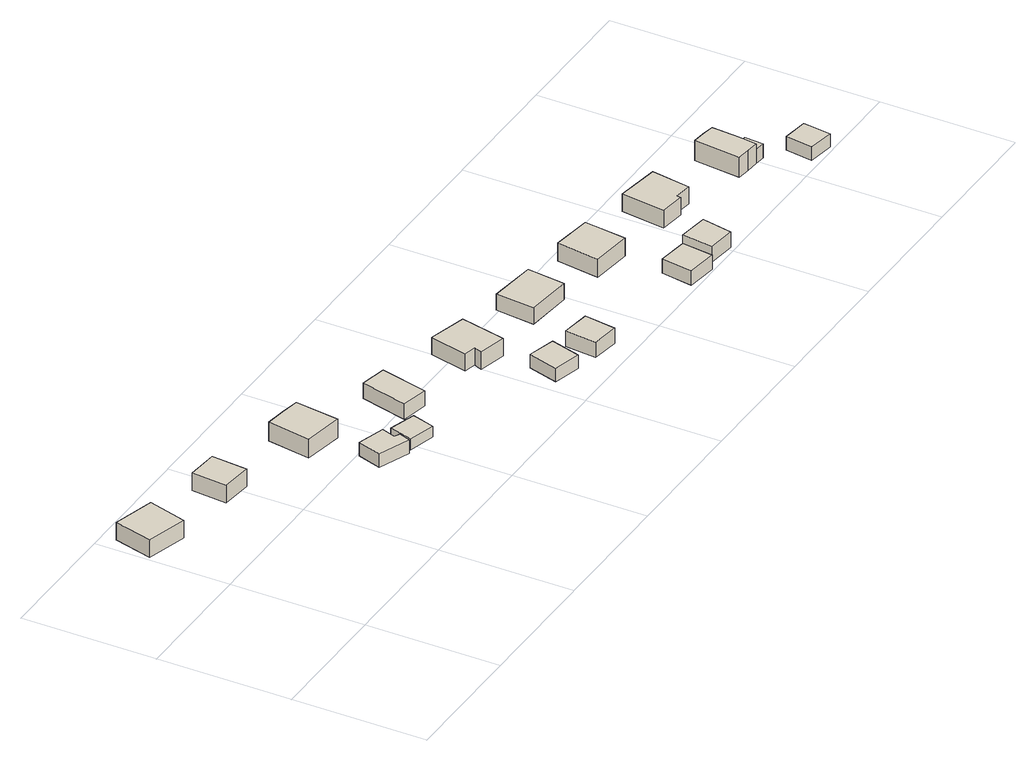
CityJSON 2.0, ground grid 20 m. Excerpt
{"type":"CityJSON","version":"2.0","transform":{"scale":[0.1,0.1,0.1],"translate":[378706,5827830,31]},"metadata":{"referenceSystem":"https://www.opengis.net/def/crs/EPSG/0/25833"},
"CityObjects":{
"building1":{"type":"Building","attributes":{"Gemeindeschluessel":"11000005","BezugspunktDach":"2200","function":"31001_1312","measuredHeight":2.73,"storeysAboveGround":1},"address":[{"country":"Germany","locality":"Berlin","thoroughfareNumber":"84 (20)","thoroughfareName":"Niederneuendorfer Allee"}],"geometry":[{"type":"Solid","lod":"1","boundaries":[[[[0,1,2,3]],[[4,5,6,7]],[[4,7,3,2]],[[5,4,2,1]],[[6,5,1,0]],[[7,6,0,3]]]]}]},
"building2":{"type":"Building","attributes":{"Gemeindeschluessel":"11000005","BezugspunktDach":"2200","function":"31001_1312","measuredHeight":2.74,"storeysAboveGround":1},"address":[{"country":"Germany","locality":"Berlin","thoroughfareNumber":"84 (18)","thoroughfareName":"Niederneuendorfer Allee"}],"geometry":[{"type":"Solid","lod":"1","boundaries":[[[[8,9,10,11]],[[12,13,14,15]],[[12,15,11,10]],[[13,12,10,9]],[[14,13,9,8]],[[15,14,8,11]]]]}]},
"building3":{"type":"Building","attributes":{"Gemeindeschluessel":"11000005","BezugspunktDach":"2200","function":"31001_1312","measuredHeight":2.1,"storeysAboveGround":1},"address":[{"country":"Germany","locality":"Berlin","thoroughfareNumber":"84 (16)","thoroughfareName":"Niederneuendorfer Allee"}],"geometry":[{"type":"Solid","lod":"1","boundaries":[[[[16,17,18,19,20,21]],[[22,23,24,25,26,27]],[[22,27,21,20]],[[23,22,20,19]],[[24,23,19,18]],[[25,24,18,17]],[[26,25,17,16]],[[27,26,16,21]]]]}]},
"building4":{"type":"Building","attributes":{"Gemeindeschluessel":"11000005","BezugspunktDach":"2200","function":"31001_1312","measuredHeight":4.54,"storeysAboveGround":1},"address":[{"country":"Germany","locality":"Berlin","thoroughfareNumber":"84 (17)","thoroughfareName":"Niederneuendorfer Allee"}],"geometry":[{"type":"Solid","lod":"1","boundaries":[[[[28,29,30,31,32]],[[33,34,35,36,37]],[[33,37,32,31]],[[34,33,31,30]],[[35,34,30,29]],[[36,35,29,28]],[[37,36,28,32]]]]}]},
"building5":{"type":"Building","attributes":{"Gemeindeschluessel":"11000005","BezugspunktDach":"2200","function":"31001_1312","measuredHeight":1.7,"storeysAboveGround":1},"address":[{"country":"Germany","locality":"Berlin","thoroughfareNumber":"84 (15)","thoroughfareName":"Niederneuendorfer Allee"}],"geometry":[{"type":"Solid","lod":"1","boundaries":[[[[38,39,40,41]],[[42,43,44,45]],[[42,45,41,40]],[[43,42,40,39]],[[44,43,39,38]],[[45,44,38,41]]]]}]},
"building6":{"type":"Building","attributes":{"Gemeindeschluessel":"11000005","BezugspunktDach":"2200","function":"31001_1312","measuredHeight":2.59,"storeysAboveGround":1},"address":[{"country":"Germany","locality":"Berlin","thoroughfareNumber":"84 (14)","thoroughfareName":"Niederneuendorfer Allee"}],"geometry":[{"type":"Solid","lod":"1","boundaries":[[[[46,47,48,49]],[[50,51,52,53]],[[50,53,49,48]],[[51,50,48,47]],[[52,51,47,46]],[[53,52,46,49]]]]}]},
"building7":{"type":"Building","attributes":{"Gemeindeschluessel":"11000005","BezugspunktDach":"2200","function":"31001_1312","measuredHeight":2.17,"storeysAboveGround":1},"address":[{"country":"Germany","locality":"Berlin","thoroughfareNumber":"84 (12)","thoroughfareName":"Niederneuendorfer Allee"}],"geometry":[{"type":"Solid","lod":"1","boundaries":[[[[54,55,56,57]],[[58,59,60,61]],[[58,61,57,56]],[[59,58,56,55]],[[60,59,55,54]],[[61,60,54,57]]]]}]},
"building8":{"type":"Building","attributes":{"Gemeindeschluessel":"11000005","BezugspunktDach":"2200","function":"31001_1312","measuredHeight":2.66,"storeysAboveGround":1},"address":[{"country":"Germany","locality":"Berlin","thoroughfareNumber":"84 (13)","thoroughfareName":"Niederneuendorfer Allee"}],"geometry":[{"type":"Solid","lod":"1","boundaries":[[[[62,63,64,65,66,67]],[[68,69,70,71,72,73]],[[68,73,67,66]],[[69,68,66,65]],[[70,69,65,64]],[[71,70,64,63]],[[72,71,63,62]],[[73,72,62,67]]]]}]},
"building9":{"type":"Building","attributes":{"Gemeindeschluessel":"11000005","BezugspunktDach":"2200","function":"31001_1312","measuredHeight":2.46,"storeysAboveGround":1},"address":[{"country":"Germany","locality":"Berlin","thoroughfareNumber":"84 (11)","thoroughfareName":"Niederneuendorfer Allee"}],"geometry":[{"type":"Solid","lod":"1","boundaries":[[[[74,75,76,77]],[[78,79,80,81]],[[78,81,77,76]],[[79,78,76,75]],[[80,79,75,74]],[[81,80,74,77]]]]}]},
"building10":{"type":"Building","attributes":{"Gemeindeschluessel":"11000005","BezugspunktDach":"2200","function":"31001_1312","measuredHeight":2.53,"storeysAboveGround":1},"address":[{"country":"Germany","locality":"Berlin","thoroughfareNumber":"84 (10)","thoroughfareName":"Niederneuendorfer Allee"}],"geometry":[{"type":"Solid","lod":"1","boundaries":[[[[82,83,84,85]],[[86,87,88,89]],[[86,89,85,84]],[[87,86,84,83]],[[88,87,83,82]],[[89,88,82,85]]]]}]},
"building11":{"type":"Building","attributes":{"Gemeindeschluessel":"11000005","BezugspunktDach":"2200","function":"31001_1312","measuredHeight":2.21,"storeysAboveGround":1},"address":[{"country":"Germany","locality":"Berlin","thoroughfareNumber":"84 (8)","thoroughfareName":"Niederneuendorfer Allee"}],"geometry":[{"type":"Solid","lod":"1","boundaries":[[[[90,91,92,93]],[[94,95,96,97]],[[94,97,93,92]],[[95,94,92,91]],[[96,95,91,90]],[[97,96,90,93]]]]}]},
"building12":{"type":"Building","attributes":{"Gemeindeschluessel":"11000005","BezugspunktDach":"2200","function":"31001_1312","measuredHeight":2.77,"storeysAboveGround":1},"address":[{"country":"Germany","locality":"Berlin","thoroughfareNumber":"84 (9)","thoroughfareName":"Niederneuendorfer Allee"}],"geometry":[{"type":"Solid","lod":"1","boundaries":[[[[98,99,100,101]],[[102,103,104,105]],[[102,105,101,100]],[[103,102,100,99]],[[104,103,99,98]],[[105,104,98,101]]]]}]},
"building13":{"type":"Building","attributes":{"Gemeindeschluessel":"11000005","BezugspunktDach":"2200","function":"31001_1312","measuredHeight":2.38,"storeysAboveGround":1},"address":[{"country":"Germany","locality":"Berlin","thoroughfareNumber":"84 (7)","thoroughfareName":"Niederneuendorfer Allee"}],"geometry":[{"type":"Solid","lod":"1","boundaries":[[[[106,107,108,109]],[[110,111,112,113]],[[110,113,109,108]],[[111,110,108,107]],[[112,111,107,106]],[[113,112,106,109]]]]}]},
"building14":{"type":"Building","attributes":{"Gemeindeschluessel":"11000005","BezugspunktDach":"2200","function":"31001_1312","measuredHeight":2.7,"storeysAboveGround":1},"address":[{"country":"Germany","locality":"Berlin","thoroughfareNumber":"84 (6)","thoroughfareName":"Niederneuendorfer Allee"}],"geometry":[{"type":"Solid","lod":"1","boundaries":[[[[114,115,116,117,118,119]],[[120,121,122,123,124,125]],[[120,125,119,118]],[[121,120,118,117]],[[122,121,117,116]],[[123,122,116,115]],[[124,123,115,114]],[[125,124,114,119]]]]}]},
"building15":{"type":"Building","attributes":{"Gemeindeschluessel":"11000005","BezugspunktDach":"2200","function":"31001_1312","measuredHeight":4.1,"storeysAboveGround":1},"address":[{"country":"Germany","locality":"Berlin","thoroughfareNumber":"84 (5)","thoroughfareName":"Niederneuendorfer Allee"}],"geometry":[{"type":"Solid","lod":"1","boundaries":[[[[126,127,128,129,130,131,132]],[[133,134,135,136,137,138,139]],[[133,139,132,131]],[[134,133,131,130]],[[135,134,130,129]],[[136,135,129,128]],[[137,136,128,127]],[[138,137,127,126]],[[139,138,126,132]]]]}]},
"building16":{"type":"Building","attributes":{"Gemeindeschluessel":"11000005","BezugspunktDach":"2200","function":"51009_1610","measuredHeight":2.14,"storeysAboveGround":0},"address":[{"country":"Germany","locality":"Berlin"}],"geometry":[{"type":"Solid","lod":"1","boundaries":[[[[140,141,142,143]],[[136,144,145,137]],[[136,137,143,142]],[[144,136,142,141]],[[145,144,141,140]],[[137,145,140,143]]]]}]},
"building17":{"type":"Building","attributes":{"Gemeindeschluessel":"11000005","BezugspunktDach":"2200","function":"31001_1312","measuredHeight":2.02,"storeysAboveGround":1},"address":[{"country":"Germany","locality":"Berlin","thoroughfareNumber":"84 (4)","thoroughfareName":"Niederneuendorfer Allee"}],"geometry":[{"type":"Solid","lod":"1","boundaries":[[[[146,147,148,149]],[[150,151,152,153]],[[150,153,149,148]],[[151,150,148,147]],[[152,151,147,146]],[[153,152,146,149]]]]}]}
},
"vertices":[
[67,304,33],[84,362,33],[21,379,33],[5,321,33],[21,379,6],[84,362,6],[67,304,6],[5,321,6],
[212,290,33],[217,344,33],[170,348,33],[165,295,33],[170,348,6],[217,344,6],[212,290,6],[165,295,6],
[376,139,31],[382,156,31],[374,160,31],[381,181,31],[340,193,31],[328,157,31],[340,193,10],[381,181,10],[374,160,10],[382,156,10],[376,139,10],[328,157,10],
[369,241,35],[378,307,35],[349,312,35],[320,316,35],[309,251,35],[320,316,6],[349,312,6],[378,307,6],[369,241,6],[309,251,6],
[424,130,27],[434,164,27],[394,176,27],[384,141,27],[394,176,10],[434,164,10],[424,130,10],[384,141,10],
[483,174,34],[500,245,34],[461,253,34],[443,183,34],[461,253,10],[500,245,10],[483,174,10],[443,183,10],
[657,42,30],[670,87,30],[629,98,30],[616,53,30],[629,98,9],[670,87,9],[657,42,9],[616,53,9],
[604,166,33],[599,154,33],[641,144,33],[656,212,33],[599,227,33],[586,170,33],[599,227,6],[656,212,6],[641,144,6],[599,154,6],[604,166,6],[586,170,6],
[734,30,31],[741,77,31],[698,83,31],[693,36,31],[698,83,7],[741,77,7],[734,30,7],[693,36,7],
[795,138,31],[802,195,31],[731,203,31],[725,145,31],[731,203,6],[802,195,6],[795,138,6],[725,145,6],
[948,2,29],[954,49,29],[909,55,29],[902,8,29],[909,55,7],[954,49,7],[948,2,7],[902,8,7],
[924,118,33],[932,181,33],[872,189,33],[863,125,33],[872,189,5],[932,181,5],[924,118,5],[863,125,5],
[1006,6,30],[1015,52,30],[970,58,30],[965,11,30],[970,58,6],[1015,52,6],[1006,6,6],[965,11,6],
[1041,99,34],[1042,106,34],[1068,102,34],[1077,160,34],[1012,170,34],[1003,104,34],[1012,170,7],[1077,160,7],[1068,102,7],[1042,106,7],[1041,99,7],[1003,104,7],
[1176,73,37],[1195,71,37],[1198,99,37],[1201,140,37],[1182,143,37],[1163,145,37],[1156,75,37],[1163,145,6],[1182,143,6],[1201,140,6],[1198,99,6],[1195,71,6],[1176,73,6],[1156,75,6],
[1211,70,28],[1213,98,28],[1198,99,28],[1195,71,28],[1213,98,6],[1211,70,6],
[1276,6,26],[1281,48,26],[1243,53,26],[1237,12,26],[1243,53,5],[1281,48,5],[1276,6,5],[1237,12,5]
]}
